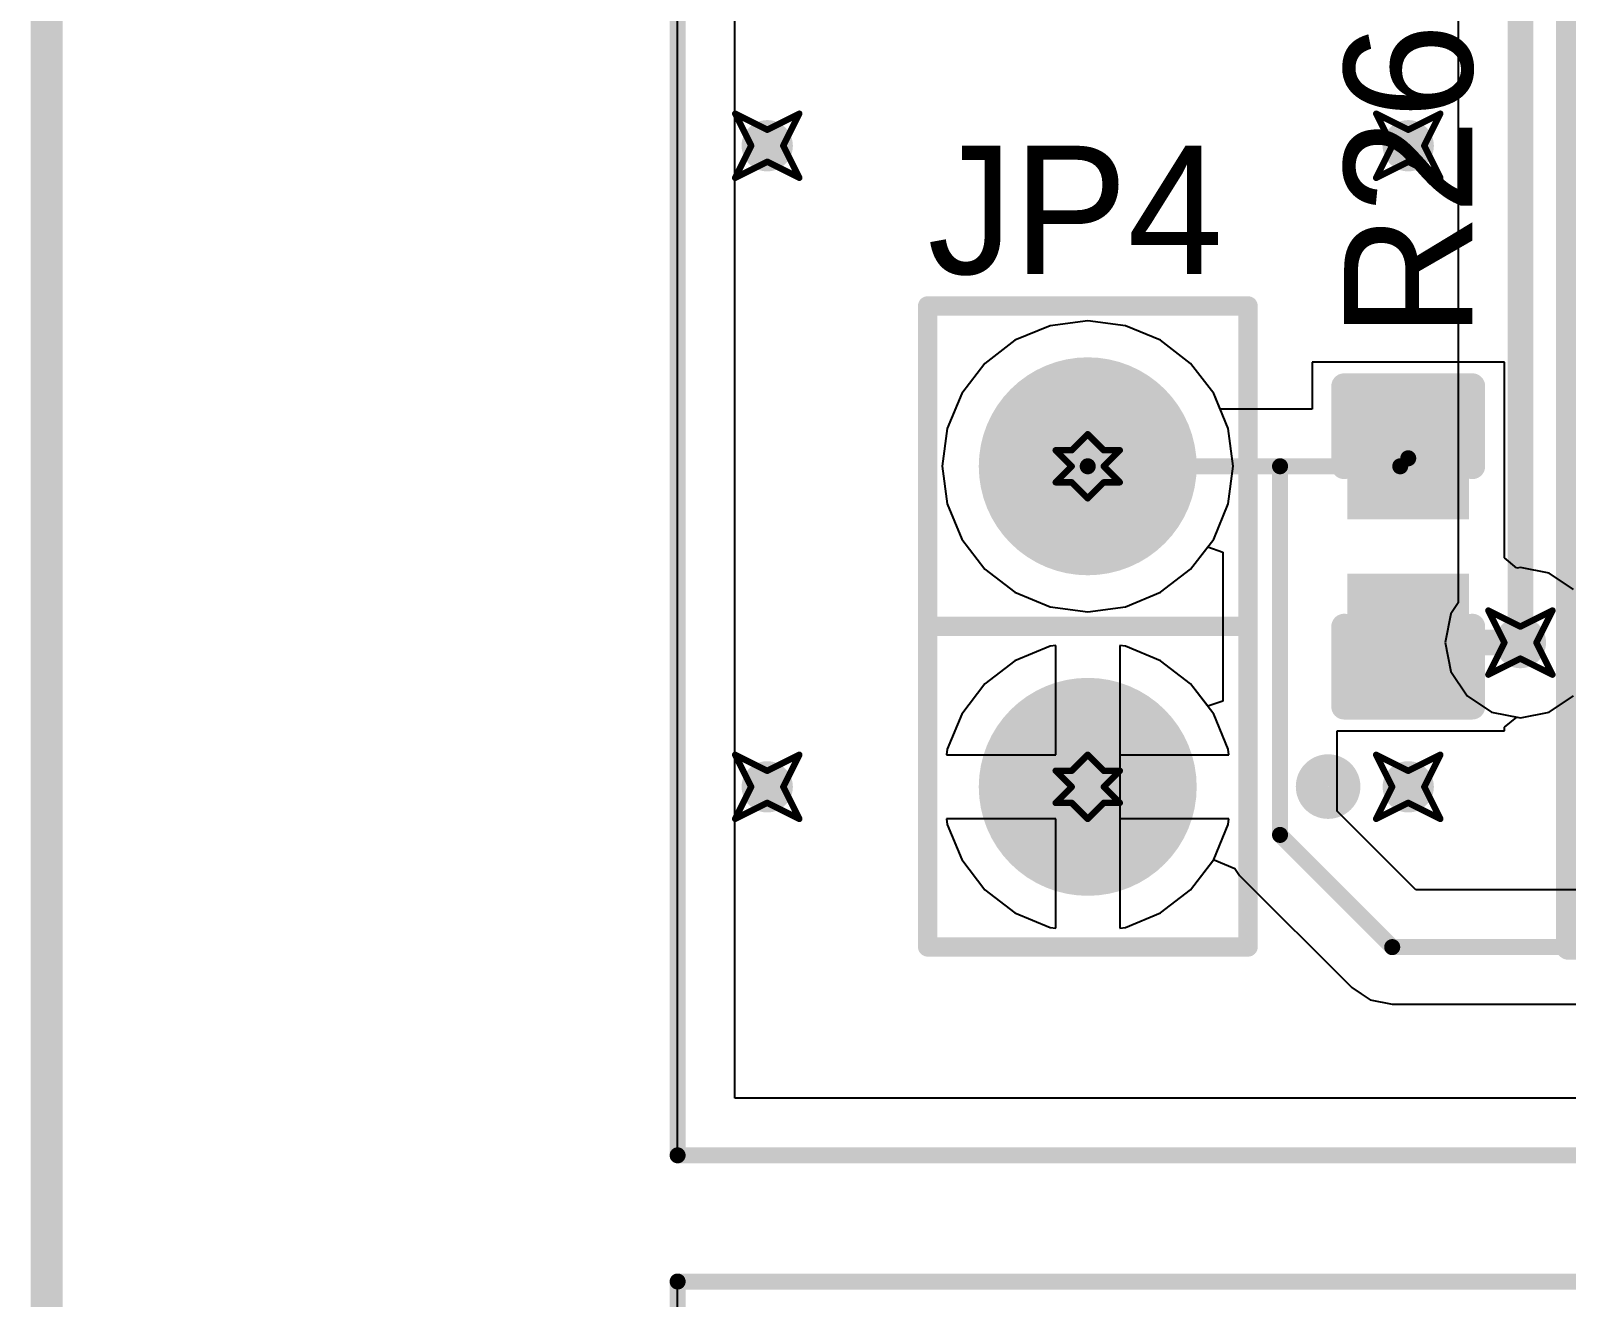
# Model space of a CAD drawing. Header units: millimetres. Extents: x 2.26 to 6.57, y 1.2 to 4.64.
# Drawn here: x 2.2785 to 2.7576, y 3.4439 to 3.839 of the extents above; entities that cross this region are included whole.
import ezdxf

# ---------------------------------------------------------------- set-up
doc = ezdxf.new("R2010")
doc.units = ezdxf.units.MM
doc.header["$MEASUREMENT"] = 0
for name, color, linetype in [('BottomLayer', 5, 'Continuous'), ('BottomSolder', 6, 'Continuous'), ('DrillDrawing', 1, 'Continuous'), ('KeepOutLayer', 6, 'Continuous'), ('Mechanical1', 6, 'Continuous'), ('MultiLayer', 9, 'Continuous'), ('PadHoleLayer', 156, 'Continuous'), ('TopLayer', 1, 'Continuous'), ('TopOverlay', 2, 'Continuous'), ('TopPaste', 8, 'Continuous'), ('TopSolder', 216, 'Continuous'), ('ViaHoleLayer', 16, 'Continuous')]:
    doc.layers.add(name, color=color, linetype=linetype)

# ---------------------------------------------------------------- blocks, each defined once
blk = doc.blocks.new('0603R_7')
at = {"layer": 'TopLayer'}
for points in [[(-0.0125, 0.015), (-0.0425, 0.015), (-0.0125, -0.015), (-0.0425, -0.015)], [(0.0425, 0.015), (0.0125, 0.015), (0.0425, -0.015), (0.0125, -0.015)]]:
    blk.add_solid(points, dxfattribs=at)
at = {"layer": 'TopOverlay', "const_width": 0.008}
for points in [[(-0.025, 0.02), (-0.05, 0.02)], [(-0.05, -0.02), (-0.05, 0.02)], [(0.05, 0.02), (0.025, 0.02)], [(0.05, -0.02), (0.05, 0.02)], [(-0.025, -0.02), (-0.05, -0.02)], [(0.05, -0.02), (0.025, -0.02)]]:
    blk.add_lwpolyline(points, dxfattribs=at)
at = {"layer": 'TopOverlay', "const_width": 0.004}
for points in [[(-0.052, 0.02, 1), (-0.048, 0.02, 1)], [(-0.052, 0.02, 1), (-0.048, 0.02, 1)], [(-0.027, 0.02, 1), (-0.023, 0.02, 1)], [(0.023, 0.02, 1), (0.027, 0.02, 1)], [(0.048, 0.02, 1), (0.052, 0.02, 1)], [(0.048, 0.02, 1), (0.052, 0.02, 1)], [(-0.052, -0.02, 1), (-0.048, -0.02, 1)], [(-0.052, -0.02, 1), (-0.048, -0.02, 1)], [(-0.027, -0.02, 1), (-0.023, -0.02, 1)], [(0.023, -0.02, 1), (0.027, -0.02, 1)], [(0.048, -0.02, 1), (0.052, -0.02, 1)], [(0.048, -0.02, 1), (0.052, -0.02, 1)]]:
    blk.add_lwpolyline(points, format="xyb", close=True, dxfattribs=at)
at = {"layer": 'TopPaste'}
for points in [[(-0.0125, 0.015), (-0.0425, 0.015), (-0.0125, -0.015), (-0.0425, -0.015)], [(0.0425, 0.015), (0.0125, 0.015), (0.0425, -0.015), (0.0125, -0.015)]]:
    blk.add_solid(points, dxfattribs=at)
at = {"layer": 'TopSolder'}
for points in [[(-0.0085, 0.019), (-0.0465, 0.019), (-0.0085, -0.019), (-0.0465, -0.019)], [(0.0465, 0.019), (0.0085, 0.019), (0.0465, -0.019), (0.0085, -0.019)]]:
    blk.add_solid(points, dxfattribs=at)
blk = doc.blocks.new('SIP2_2_54_8')
at = {"layer": 'BottomLayer', "const_width": 0.03}
for points in [[(-0.015, 0, 1), (0.015, 0, 1)], [(0.085, 0, 1), (0.115, 0, 1)]]:
    blk.add_lwpolyline(points, format="xyb", close=True, dxfattribs=at)
at = {"layer": 'BottomSolder', "const_width": 0.034}
for points in [[(-0.017, 0, 1), (0.017, 0, 1)], [(0.083, 0, 1), (0.117, 0, 1)]]:
    blk.add_lwpolyline(points, format="xyb", close=True, dxfattribs=at)
at = {"layer": 'MultiLayer', "const_width": 0.03}
for points in [[(-0.015, 0, 1), (0.015, 0, 1)], [(0.085, 0, 1), (0.115, 0, 1)]]:
    blk.add_lwpolyline(points, format="xyb", close=True, dxfattribs=at)
at = {"layer": 'PadHoleLayer', "const_width": 0.02}
for points in [[(-0.01, 0, 1), (0.01, 0, 1)], [(0.09, 0, 1), (0.11, 0, 1)]]:
    blk.add_lwpolyline(points, format="xyb", close=True, dxfattribs=at)
at = {"layer": 'TopLayer', "const_width": 0.03}
for points in [[(-0.015, 0, 1), (0.015, 0, 1)], [(0.085, 0, 1), (0.115, 0, 1)]]:
    blk.add_lwpolyline(points, format="xyb", close=True, dxfattribs=at)
at = {"layer": 'TopOverlay', "const_width": 0.006}
for points in [[(-0.04996, 0.04996), (-0.04996, -0.05004)], [(-0.04996, 0.04996), (0.15004, 0.04996)], [(0.05004, 0.04996), (0.05004, -0.05004)], [(0.15004, 0.04996), (0.15004, -0.05004)], [(-0.04996, -0.05004), (0.15004, -0.05004)]]:
    blk.add_lwpolyline(points, dxfattribs=at)
at = {"layer": 'TopOverlay'}
for points, const_width in [([(-0.05146, 0.04996, 1), (-0.04846, 0.04996, 1)], 0.003), ([(-0.05146, 0.04996, 1), (-0.04846, 0.04996, 1)], 0.003), ([(0.04854, 0.04996, 1), (0.05154, 0.04996, 1)], 0.003), ([(0.14854, 0.04996, 1), (0.15154, 0.04996, 1)], 0.003), ([(0.14854, 0.04996, 1), (0.15154, 0.04996, 1)], 0.003), ([(-0.05146, -0.05004, 1), (-0.04846, -0.05004, 1)], 0.003), ([(-0.05146, -0.05004, 1), (-0.04846, -0.05004, 1)], 0.003), ([(0.04854, -0.05004, 1), (0.05154, -0.05004, 1)], 0.003), ([(0.14854, -0.05004, 1), (0.15154, -0.05004, 1)], 0.003), ([(0.14854, -0.05004, 1), (0.15154, -0.05004, 1)], 0.003), ([(0.00516, -0.075, 1), (-0.005, -0.075, 1)], 0.01), ([(-0.0075, -0.075, 1), (-0.0025, -0.075, 1)], 0.005), ([(0.00266, -0.075, 1), (0.00766, -0.075, 1)], 0.005)]:
    blk.add_lwpolyline(points, format="xyb", close=True, dxfattribs=dict(at, const_width=const_width))
at = {"layer": 'TopSolder', "const_width": 0.034}
for points in [[(-0.017, 0, 1), (0.017, 0, 1)], [(0.083, 0, 1), (0.117, 0, 1)]]:
    blk.add_lwpolyline(points, format="xyb", close=True, dxfattribs=at)
blk = doc.blocks.new('1_6P_88')
at = {"layer": 'BottomLayer', "const_width": 0.055}
for points in [[(0.1, 0.0075), (0.1, -0.0075)], [(0.2, 0.0075), (0.2, -0.0075)], [(0.3, 0.0075), (0.3, -0.0075)], [(0.4, 0.0075), (0.4, -0.0075)], [(0.5, 0.0075), (0.5, -0.0075)]]:
    blk.add_lwpolyline(points, dxfattribs=at)
at = {"layer": 'BottomLayer', "const_width": 0.0275}
for points in [[(0.08625, 0.0075, 1), (0.11375, 0.0075, 1)], [(0.18625, 0.0075, 1), (0.21375, 0.0075, 1)], [(0.28625, 0.0075, 1), (0.31375, 0.0075, 1)], [(0.38625, 0.0075, 1), (0.41375, 0.0075, 1)], [(0.48625, 0.0075, 1), (0.51375, 0.0075, 1)], [(0.08625, -0.0075, 1), (0.11375, -0.0075, 1)], [(0.18625, -0.0075, 1), (0.21375, -0.0075, 1)], [(0.28625, -0.0075, 1), (0.31375, -0.0075, 1)], [(0.38625, -0.0075, 1), (0.41375, -0.0075, 1)], [(0.48625, -0.0075, 1), (0.51375, -0.0075, 1)]]:
    blk.add_lwpolyline(points, format="xyb", close=True, dxfattribs=at)
at = {"layer": 'BottomLayer'}
blk.add_solid([(-0.0275, -0.035), (0.0275, -0.035), (-0.0275, 0.035), (0.0275, 0.035)], dxfattribs=at)
at = {"layer": 'BottomSolder', "const_width": 0.063}
for points in [[(0.1, 0.0075), (0.1, -0.0075)], [(0.2, 0.0075), (0.2, -0.0075)], [(0.3, 0.0075), (0.3, -0.0075)], [(0.4, 0.0075), (0.4, -0.0075)], [(0.5, 0.0075), (0.5, -0.0075)]]:
    blk.add_lwpolyline(points, dxfattribs=at)
at = {"layer": 'BottomSolder', "const_width": 0.0315}
for points in [[(0.08425, 0.0075, 1), (0.11575, 0.0075, 1)], [(0.18425, 0.0075, 1), (0.21575, 0.0075, 1)], [(0.28425, 0.0075, 1), (0.31575, 0.0075, 1)], [(0.38425, 0.0075, 1), (0.41575, 0.0075, 1)], [(0.48425, 0.0075, 1), (0.51575, 0.0075, 1)], [(0.08425, -0.0075, 1), (0.11575, -0.0075, 1)], [(0.18425, -0.0075, 1), (0.21575, -0.0075, 1)], [(0.28425, -0.0075, 1), (0.31575, -0.0075, 1)], [(0.38425, -0.0075, 1), (0.41575, -0.0075, 1)], [(0.48425, -0.0075, 1), (0.51575, -0.0075, 1)]]:
    blk.add_lwpolyline(points, format="xyb", close=True, dxfattribs=at)
at = {"layer": 'BottomSolder'}
blk.add_solid([(-0.0315, -0.039), (0.0315, -0.039), (-0.0315, 0.039), (0.0315, 0.039)], dxfattribs=at)
at = {"layer": 'MultiLayer', "const_width": 0.055}
for points in [[(0.1, 0.0075), (0.1, -0.0075)], [(0.2, 0.0075), (0.2, -0.0075)], [(0.3, 0.0075), (0.3, -0.0075)], [(0.4, 0.0075), (0.4, -0.0075)], [(0.5, 0.0075), (0.5, -0.0075)]]:
    blk.add_lwpolyline(points, dxfattribs=at)
at = {"layer": 'MultiLayer', "const_width": 0.0275}
for points in [[(0.08625, 0.0075, 1), (0.11375, 0.0075, 1)], [(0.18625, 0.0075, 1), (0.21375, 0.0075, 1)], [(0.28625, 0.0075, 1), (0.31375, 0.0075, 1)], [(0.38625, 0.0075, 1), (0.41375, 0.0075, 1)], [(0.48625, 0.0075, 1), (0.51375, 0.0075, 1)], [(0.08625, -0.0075, 1), (0.11375, -0.0075, 1)], [(0.18625, -0.0075, 1), (0.21375, -0.0075, 1)], [(0.28625, -0.0075, 1), (0.31375, -0.0075, 1)], [(0.38625, -0.0075, 1), (0.41375, -0.0075, 1)], [(0.48625, -0.0075, 1), (0.51375, -0.0075, 1)]]:
    blk.add_lwpolyline(points, format="xyb", close=True, dxfattribs=at)
at = {"layer": 'MultiLayer'}
blk.add_solid([(-0.0275, -0.035), (0.0275, -0.035), (-0.0275, 0.035), (0.0275, 0.035)], dxfattribs=at)
at = {"layer": 'PadHoleLayer', "const_width": 0.02}
for points in [[(-0.01, 0, 1), (0.01, 0, 1)], [(0.09, 0, 1), (0.11, 0, 1)], [(0.19, 0, 1), (0.21, 0, 1)], [(0.29, 0, 1), (0.31, 0, 1)], [(0.39, 0, 1), (0.41, 0, 1)], [(0.49, 0, 1), (0.51, 0, 1)]]:
    blk.add_lwpolyline(points, format="xyb", close=True, dxfattribs=at)
at = {"layer": 'TopLayer', "const_width": 0.055}
for points in [[(0.1, 0.0075), (0.1, -0.0075)], [(0.2, 0.0075), (0.2, -0.0075)], [(0.3, 0.0075), (0.3, -0.0075)], [(0.4, 0.0075), (0.4, -0.0075)], [(0.5, 0.0075), (0.5, -0.0075)]]:
    blk.add_lwpolyline(points, dxfattribs=at)
at = {"layer": 'TopLayer', "const_width": 0.0275}
for points in [[(0.08625, 0.0075, 1), (0.11375, 0.0075, 1)], [(0.18625, 0.0075, 1), (0.21375, 0.0075, 1)], [(0.28625, 0.0075, 1), (0.31375, 0.0075, 1)], [(0.38625, 0.0075, 1), (0.41375, 0.0075, 1)], [(0.48625, 0.0075, 1), (0.51375, 0.0075, 1)], [(0.08625, -0.0075, 1), (0.11375, -0.0075, 1)], [(0.18625, -0.0075, 1), (0.21375, -0.0075, 1)], [(0.28625, -0.0075, 1), (0.31375, -0.0075, 1)], [(0.38625, -0.0075, 1), (0.41375, -0.0075, 1)], [(0.48625, -0.0075, 1), (0.51375, -0.0075, 1)]]:
    blk.add_lwpolyline(points, format="xyb", close=True, dxfattribs=at)
at = {"layer": 'TopLayer'}
blk.add_solid([(-0.0275, -0.035), (0.0275, -0.035), (-0.0275, 0.035), (0.0275, 0.035)], dxfattribs=at)
at = {"layer": 'TopOverlay', "const_width": 0.00787}
for points in [[(0.55, 0.05), (-0.05, 0.05)], [(-0.05, -0.05), (-0.05, 0.05)], [(0.55, -0.05), (0.55, 0.05)], [(0.55, -0.05), (-0.05, -0.05)]]:
    blk.add_lwpolyline(points, dxfattribs=at)
at = {"layer": 'TopOverlay'}
for points, const_width in [([(-0.05197, 0.05, 1), (-0.04803, 0.05, 1)], 0.00394), ([(-0.05197, 0.05, 1), (-0.04803, 0.05, 1)], 0.00394), ([(0.54803, 0.05, 1), (0.55197, 0.05, 1)], 0.00394), ([(0.54803, 0.05, 1), (0.55197, 0.05, 1)], 0.00394), ([(-0.05197, -0.05, 1), (-0.04803, -0.05, 1)], 0.00394), ([(-0.05197, -0.05, 1), (-0.04803, -0.05, 1)], 0.00394), ([(0.54803, -0.05, 1), (0.55197, -0.05, 1)], 0.00394), ([(0.54803, -0.05, 1), (0.55197, -0.05, 1)], 0.00394), ([(0.00758, -0.075, 1), (-0.00742, -0.075, 1)], 0.015), ([(-0.01117, -0.075, 1), (-0.00367, -0.075, 1)], 0.0075), ([(0.00383, -0.075, 1), (0.01133, -0.075, 1)], 0.0075)]:
    blk.add_lwpolyline(points, format="xyb", close=True, dxfattribs=dict(at, const_width=const_width))
at = {"layer": 'TopSolder', "const_width": 0.063}
for points in [[(0.1, 0.0075), (0.1, -0.0075)], [(0.2, 0.0075), (0.2, -0.0075)], [(0.3, 0.0075), (0.3, -0.0075)], [(0.4, 0.0075), (0.4, -0.0075)], [(0.5, 0.0075), (0.5, -0.0075)]]:
    blk.add_lwpolyline(points, dxfattribs=at)
at = {"layer": 'TopSolder', "const_width": 0.0315}
for points in [[(0.08425, 0.0075, 1), (0.11575, 0.0075, 1)], [(0.18425, 0.0075, 1), (0.21575, 0.0075, 1)], [(0.28425, 0.0075, 1), (0.31575, 0.0075, 1)], [(0.38425, 0.0075, 1), (0.41575, 0.0075, 1)], [(0.48425, 0.0075, 1), (0.51575, 0.0075, 1)], [(0.08425, -0.0075, 1), (0.11575, -0.0075, 1)], [(0.18425, -0.0075, 1), (0.21575, -0.0075, 1)], [(0.28425, -0.0075, 1), (0.31575, -0.0075, 1)], [(0.38425, -0.0075, 1), (0.41575, -0.0075, 1)], [(0.48425, -0.0075, 1), (0.51575, -0.0075, 1)]]:
    blk.add_lwpolyline(points, format="xyb", close=True, dxfattribs=at)
at = {"layer": 'TopSolder'}
blk.add_solid([(-0.0315, -0.039), (0.0315, -0.039), (-0.0315, 0.039), (0.0315, 0.039)], dxfattribs=at)

msp = doc.modelspace()

# ---------------------------------------------------------------- linework, layer by layer
at = {"layer": 'BottomLayer'}
for p, q in [((2.49816, 3.50603), (2.49816, 4.37402)), ((2.7239, 3.84315), (2.7239, 3.66056)), ((2.59652, 3.74699), (2.58557, 3.74246)), ((2.60827, 3.74854), (2.59652, 3.74699)), ((2.62002, 3.74699), (2.60827, 3.74854)), ((2.63096, 3.74246), (2.62002, 3.74699)), ((2.58557, 3.74246), (2.57617, 3.73524)), ((2.64036, 3.73524), (2.63096, 3.74246)), ((2.57617, 3.73524), (2.56896, 3.72584)), ((2.64758, 3.72584), (2.64036, 3.73524)), ((2.56896, 3.72584), (2.56443, 3.7149)), ((2.65211, 3.7149), (2.64758, 3.72584)), ((2.56443, 3.7149), (2.56288, 3.70315)), ((2.65366, 3.70315), (2.65211, 3.7149)), ((2.56288, 3.70315), (2.56443, 3.6914)), ((2.65211, 3.6914), (2.65366, 3.70315)), ((2.56443, 3.6914), (2.56896, 3.68046)), ((2.64758, 3.68046), (2.65211, 3.6914)), ((2.56896, 3.68046), (2.57617, 3.67106)), ((2.64036, 3.67106), (2.64758, 3.68046)), ((2.57617, 3.67106), (2.58557, 3.66384)), ((2.63096, 3.66384), (2.64036, 3.67106)), ((2.58557, 3.66384), (2.59652, 3.65931)), ((2.62002, 3.65931), (2.63096, 3.66384)), ((2.7239, 3.66056), (2.7216, 3.65712)), ((2.59652, 3.65931), (2.60827, 3.65776)), ((2.60827, 3.65776), (2.62002, 3.65931)), ((2.7216, 3.65712), (2.71982, 3.64815)), ((2.59652, 3.64699), (2.58557, 3.64246)), ((2.59827, 3.64722), (2.59652, 3.64699)), ((2.59827, 3.61315), (2.59827, 3.64722)), ((2.62002, 3.64699), (2.61827, 3.64722)), ((2.61827, 3.64722), (2.61827, 3.61315)), ((2.63096, 3.64246), (2.62002, 3.64699)), ((2.71982, 3.64815), (2.7216, 3.63918)), ((2.58557, 3.64246), (2.57617, 3.63524)), ((2.64036, 3.63524), (2.63096, 3.64246)), ((2.7216, 3.63918), (2.72669, 3.63157)), ((2.57617, 3.63524), (2.56896, 3.62584)), ((2.64758, 3.62584), (2.64036, 3.63524)), ((2.72669, 3.63157), (2.73429, 3.62648)), ((2.75224, 3.62648), (2.75985, 3.63157)), ((2.56896, 3.62584), (2.56443, 3.6149)), ((2.65211, 3.6149), (2.64758, 3.62584)), ((2.73429, 3.62648), (2.74327, 3.6247)), ((2.74327, 3.6247), (2.75224, 3.62648)), ((2.56443, 3.6149), (2.5642, 3.61315)), ((2.5642, 3.61315), (2.59827, 3.61315)), ((2.61827, 3.61315), (2.65234, 3.61315)), ((2.65234, 3.61315), (2.65211, 3.6149)), ((2.59827, 3.59315), (2.5642, 3.59315)), ((2.5642, 3.59315), (2.56443, 3.5914)), ((2.56443, 3.5914), (2.56896, 3.58046)), ((2.59827, 3.55908), (2.59827, 3.59315)), ((2.65234, 3.59315), (2.61827, 3.59315)), ((2.61827, 3.59315), (2.61827, 3.55908)), ((2.64758, 3.58046), (2.65211, 3.5914)), ((2.65211, 3.5914), (2.65234, 3.59315)), ((2.56896, 3.58046), (2.57617, 3.57106)), ((2.64036, 3.57106), (2.64758, 3.58046)), ((2.57617, 3.57106), (2.58557, 3.56384)), ((2.63096, 3.56384), (2.64036, 3.57106)), ((2.58557, 3.56384), (2.59652, 3.55931)), ((2.62002, 3.55931), (2.63096, 3.56384)), ((2.59652, 3.55931), (2.59827, 3.55908)), ((2.61827, 3.55908), (2.62002, 3.55931)), ((3.09055, 3.50603), (2.49816, 3.50603))]:
    msp.add_line(p, q, dxfattribs=at)
at = {"layer": 'BottomLayer', "const_width": 0.008}
msp.add_lwpolyline([(2.74327, 3.64815), (2.74327, 3.84315)], dxfattribs=at)
at = {"layer": 'BottomLayer'}
for points, const_width in [([(2.50427, 3.80315, 1), (2.51227, 3.80315, 1)], 0.008), ([(2.70427, 3.80315, 1), (2.71227, 3.80315, 1)], 0.008), ([(2.73927, 3.64815, 1), (2.74727, 3.64815, 1)], 0.008), ([(2.74127, 3.64815, 1), (2.74527, 3.64815, 1)], 0.004), ([(2.50427, 3.60315, 1), (2.51227, 3.60315, 1)], 0.008), ([(2.70427, 3.60315, 1), (2.71227, 3.60315, 1)], 0.008)]:
    msp.add_lwpolyline(points, format="xyb", close=True, dxfattribs=dict(at, const_width=const_width))
at = {"layer": 'DrillDrawing'}
for points, const_width in [([(2.28346, 2.96869), (2.28346, 4.45276)], 0.01), ([(2.49827, 3.81315), (2.50827, 3.80815)], 0.002), ([(2.49827, 3.81315), (2.50327, 3.80315)], 0.002), ([(2.50827, 3.80815), (2.51827, 3.81315)], 0.002), ([(2.51327, 3.80315), (2.51827, 3.81315)], 0.002), ([(2.69827, 3.81315), (2.70827, 3.80815)], 0.002), ([(2.69827, 3.81315), (2.70327, 3.80315)], 0.002), ([(2.70827, 3.80815), (2.71827, 3.81315)], 0.002), ([(2.71327, 3.80315), (2.71827, 3.81315)], 0.002), ([(2.49827, 3.79315), (2.50327, 3.80315)], 0.002), ([(2.51327, 3.80315), (2.51827, 3.79315)], 0.002), ([(2.69827, 3.79315), (2.70327, 3.80315)], 0.002), ([(2.71327, 3.80315), (2.71827, 3.79315)], 0.002), ([(2.49827, 3.79315), (2.50827, 3.79815)], 0.002), ([(2.50827, 3.79815), (2.51827, 3.79315)], 0.002), ([(2.69827, 3.79315), (2.70827, 3.79815)], 0.002), ([(2.70827, 3.79815), (2.71827, 3.79315)], 0.002), ([(2.60327, 3.70815), (2.60827, 3.71315)], 0.002), ([(2.60827, 3.71315), (2.61327, 3.70815)], 0.002), ([(2.59827, 3.70815), (2.60327, 3.70315)], 0.002), ([(2.59827, 3.70815), (2.60327, 3.70815)], 0.002), ([(2.61327, 3.70815), (2.61827, 3.70815)], 0.002), ([(2.61327, 3.70315), (2.61827, 3.70815)], 0.002), ([(2.59827, 3.69815), (2.60327, 3.70315)], 0.002), ([(2.61327, 3.70315), (2.61827, 3.69815)], 0.002), ([(2.59827, 3.69815), (2.60327, 3.69815)], 0.002), ([(2.60327, 3.69815), (2.60827, 3.69315)], 0.002), ([(2.60827, 3.69315), (2.61327, 3.69815)], 0.002), ([(2.61327, 3.69815), (2.61827, 3.69815)], 0.002), ([(2.73327, 3.65815), (2.74327, 3.65315)], 0.002), ([(2.73327, 3.65815), (2.73827, 3.64815)], 0.002), ([(2.74327, 3.65315), (2.75327, 3.65815)], 0.002), ([(2.74827, 3.64815), (2.75327, 3.65815)], 0.002), ([(2.73327, 3.63815), (2.73827, 3.64815)], 0.002), ([(2.74827, 3.64815), (2.75327, 3.63815)], 0.002), ([(2.73327, 3.63815), (2.74327, 3.64315)], 0.002), ([(2.74327, 3.64315), (2.75327, 3.63815)], 0.002), ([(2.49827, 3.61315), (2.50827, 3.60815)], 0.002), ([(2.49827, 3.61315), (2.50327, 3.60315)], 0.002), ([(2.50827, 3.60815), (2.51827, 3.61315)], 0.002), ([(2.51327, 3.60315), (2.51827, 3.61315)], 0.002), ([(2.60327, 3.60815), (2.60827, 3.61315)], 0.002), ([(2.60827, 3.61315), (2.61327, 3.60815)], 0.002), ([(2.69827, 3.61315), (2.70827, 3.60815)], 0.002), ([(2.69827, 3.61315), (2.70327, 3.60315)], 0.002), ([(2.70827, 3.60815), (2.71827, 3.61315)], 0.002), ([(2.71327, 3.60315), (2.71827, 3.61315)], 0.002), ([(2.59827, 3.60815), (2.60327, 3.60315)], 0.002), ([(2.59827, 3.60815), (2.60327, 3.60815)], 0.002), ([(2.61327, 3.60815), (2.61827, 3.60815)], 0.002), ([(2.61327, 3.60315), (2.61827, 3.60815)], 0.002), ([(2.49827, 3.59315), (2.50327, 3.60315)], 0.002), ([(2.51327, 3.60315), (2.51827, 3.59315)], 0.002), ([(2.59827, 3.59815), (2.60327, 3.60315)], 0.002), ([(2.61327, 3.60315), (2.61827, 3.59815)], 0.002), ([(2.69827, 3.59315), (2.70327, 3.60315)], 0.002), ([(2.71327, 3.60315), (2.71827, 3.59315)], 0.002), ([(2.49827, 3.59315), (2.50827, 3.59815)], 0.002), ([(2.50827, 3.59815), (2.51827, 3.59315)], 0.002), ([(2.59827, 3.59815), (2.60327, 3.59815)], 0.002), ([(2.60327, 3.59815), (2.60827, 3.59315)], 0.002), ([(2.60827, 3.59315), (2.61327, 3.59815)], 0.002), ([(2.61327, 3.59815), (2.61827, 3.59815)], 0.002), ([(2.69827, 3.59315), (2.70827, 3.59815)], 0.002), ([(2.70827, 3.59815), (2.71827, 3.59315)], 0.002)]:
    msp.add_lwpolyline(points, dxfattribs=dict(at, const_width=const_width))
at = {"layer": 'DrillDrawing', "const_width": 0.001}
for points in [[(2.49777, 3.81315, 1), (2.49877, 3.81315, 1)], [(2.49777, 3.81315, 1), (2.49877, 3.81315, 1)], [(2.51777, 3.81315, 1), (2.51877, 3.81315, 1)], [(2.51777, 3.81315, 1), (2.51877, 3.81315, 1)], [(2.69777, 3.81315, 1), (2.69877, 3.81315, 1)], [(2.69777, 3.81315, 1), (2.69877, 3.81315, 1)], [(2.71777, 3.81315, 1), (2.71877, 3.81315, 1)], [(2.71777, 3.81315, 1), (2.71877, 3.81315, 1)], [(2.50777, 3.80815, 1), (2.50877, 3.80815, 1)], [(2.50777, 3.80815, 1), (2.50877, 3.80815, 1)], [(2.70777, 3.80815, 1), (2.70877, 3.80815, 1)], [(2.70777, 3.80815, 1), (2.70877, 3.80815, 1)], [(2.50277, 3.80315, 1), (2.50377, 3.80315, 1)], [(2.50277, 3.80315, 1), (2.50377, 3.80315, 1)], [(2.51277, 3.80315, 1), (2.51377, 3.80315, 1)], [(2.51277, 3.80315, 1), (2.51377, 3.80315, 1)], [(2.70277, 3.80315, 1), (2.70377, 3.80315, 1)], [(2.70277, 3.80315, 1), (2.70377, 3.80315, 1)], [(2.71277, 3.80315, 1), (2.71377, 3.80315, 1)], [(2.71277, 3.80315, 1), (2.71377, 3.80315, 1)], [(2.50777, 3.79815, 1), (2.50877, 3.79815, 1)], [(2.50777, 3.79815, 1), (2.50877, 3.79815, 1)], [(2.70777, 3.79815, 1), (2.70877, 3.79815, 1)], [(2.70777, 3.79815, 1), (2.70877, 3.79815, 1)], [(2.49777, 3.79315, 1), (2.49877, 3.79315, 1)], [(2.49777, 3.79315, 1), (2.49877, 3.79315, 1)], [(2.51777, 3.79315, 1), (2.51877, 3.79315, 1)], [(2.51777, 3.79315, 1), (2.51877, 3.79315, 1)], [(2.69777, 3.79315, 1), (2.69877, 3.79315, 1)], [(2.69777, 3.79315, 1), (2.69877, 3.79315, 1)], [(2.71777, 3.79315, 1), (2.71877, 3.79315, 1)], [(2.71777, 3.79315, 1), (2.71877, 3.79315, 1)], [(2.60777, 3.71315, 1), (2.60877, 3.71315, 1)], [(2.60777, 3.71315, 1), (2.60877, 3.71315, 1)], [(2.59777, 3.70815, 1), (2.59877, 3.70815, 1)], [(2.59777, 3.70815, 1), (2.59877, 3.70815, 1)], [(2.60277, 3.70815, 1), (2.60377, 3.70815, 1)], [(2.60277, 3.70815, 1), (2.60377, 3.70815, 1)], [(2.61277, 3.70815, 1), (2.61377, 3.70815, 1)], [(2.61277, 3.70815, 1), (2.61377, 3.70815, 1)], [(2.61777, 3.70815, 1), (2.61877, 3.70815, 1)], [(2.61777, 3.70815, 1), (2.61877, 3.70815, 1)], [(2.60277, 3.70315, 1), (2.60377, 3.70315, 1)], [(2.60277, 3.70315, 1), (2.60377, 3.70315, 1)], [(2.61277, 3.70315, 1), (2.61377, 3.70315, 1)], [(2.61277, 3.70315, 1), (2.61377, 3.70315, 1)], [(2.59777, 3.69815, 1), (2.59877, 3.69815, 1)], [(2.59777, 3.69815, 1), (2.59877, 3.69815, 1)], [(2.60277, 3.69815, 1), (2.60377, 3.69815, 1)], [(2.60277, 3.69815, 1), (2.60377, 3.69815, 1)], [(2.61277, 3.69815, 1), (2.61377, 3.69815, 1)], [(2.61277, 3.69815, 1), (2.61377, 3.69815, 1)], [(2.61777, 3.69815, 1), (2.61877, 3.69815, 1)], [(2.61777, 3.69815, 1), (2.61877, 3.69815, 1)], [(2.60777, 3.69315, 1), (2.60877, 3.69315, 1)], [(2.60777, 3.69315, 1), (2.60877, 3.69315, 1)], [(2.73277, 3.65815, 1), (2.73377, 3.65815, 1)], [(2.73277, 3.65815, 1), (2.73377, 3.65815, 1)], [(2.75277, 3.65815, 1), (2.75377, 3.65815, 1)], [(2.75277, 3.65815, 1), (2.75377, 3.65815, 1)], [(2.74277, 3.65315, 1), (2.74377, 3.65315, 1)], [(2.74277, 3.65315, 1), (2.74377, 3.65315, 1)], [(2.73777, 3.64815, 1), (2.73877, 3.64815, 1)], [(2.73777, 3.64815, 1), (2.73877, 3.64815, 1)], [(2.74777, 3.64815, 1), (2.74877, 3.64815, 1)], [(2.74777, 3.64815, 1), (2.74877, 3.64815, 1)], [(2.74277, 3.64315, 1), (2.74377, 3.64315, 1)], [(2.74277, 3.64315, 1), (2.74377, 3.64315, 1)], [(2.73277, 3.63815, 1), (2.73377, 3.63815, 1)], [(2.73277, 3.63815, 1), (2.73377, 3.63815, 1)], [(2.75277, 3.63815, 1), (2.75377, 3.63815, 1)], [(2.75277, 3.63815, 1), (2.75377, 3.63815, 1)], [(2.49777, 3.61315, 1), (2.49877, 3.61315, 1)], [(2.49777, 3.61315, 1), (2.49877, 3.61315, 1)], [(2.51777, 3.61315, 1), (2.51877, 3.61315, 1)], [(2.51777, 3.61315, 1), (2.51877, 3.61315, 1)], [(2.60777, 3.61315, 1), (2.60877, 3.61315, 1)], [(2.60777, 3.61315, 1), (2.60877, 3.61315, 1)], [(2.69777, 3.61315, 1), (2.69877, 3.61315, 1)], [(2.69777, 3.61315, 1), (2.69877, 3.61315, 1)], [(2.71777, 3.61315, 1), (2.71877, 3.61315, 1)], [(2.71777, 3.61315, 1), (2.71877, 3.61315, 1)], [(2.50777, 3.60815, 1), (2.50877, 3.60815, 1)], [(2.50777, 3.60815, 1), (2.50877, 3.60815, 1)], [(2.59777, 3.60815, 1), (2.59877, 3.60815, 1)], [(2.59777, 3.60815, 1), (2.59877, 3.60815, 1)], [(2.60277, 3.60815, 1), (2.60377, 3.60815, 1)], [(2.60277, 3.60815, 1), (2.60377, 3.60815, 1)], [(2.61277, 3.60815, 1), (2.61377, 3.60815, 1)], [(2.61277, 3.60815, 1), (2.61377, 3.60815, 1)], [(2.61777, 3.60815, 1), (2.61877, 3.60815, 1)], [(2.61777, 3.60815, 1), (2.61877, 3.60815, 1)], [(2.70777, 3.60815, 1), (2.70877, 3.60815, 1)], [(2.70777, 3.60815, 1), (2.70877, 3.60815, 1)], [(2.50277, 3.60315, 1), (2.50377, 3.60315, 1)], [(2.50277, 3.60315, 1), (2.50377, 3.60315, 1)], [(2.51277, 3.60315, 1), (2.51377, 3.60315, 1)], [(2.51277, 3.60315, 1), (2.51377, 3.60315, 1)], [(2.60277, 3.60315, 1), (2.60377, 3.60315, 1)], [(2.60277, 3.60315, 1), (2.60377, 3.60315, 1)], [(2.61277, 3.60315, 1), (2.61377, 3.60315, 1)], [(2.61277, 3.60315, 1), (2.61377, 3.60315, 1)], [(2.70277, 3.60315, 1), (2.70377, 3.60315, 1)], [(2.70277, 3.60315, 1), (2.70377, 3.60315, 1)], [(2.71277, 3.60315, 1), (2.71377, 3.60315, 1)], [(2.71277, 3.60315, 1), (2.71377, 3.60315, 1)], [(2.50777, 3.59815, 1), (2.50877, 3.59815, 1)], [(2.50777, 3.59815, 1), (2.50877, 3.59815, 1)], [(2.59777, 3.59815, 1), (2.59877, 3.59815, 1)], [(2.59777, 3.59815, 1), (2.59877, 3.59815, 1)], [(2.60277, 3.59815, 1), (2.60377, 3.59815, 1)], [(2.60277, 3.59815, 1), (2.60377, 3.59815, 1)], [(2.61277, 3.59815, 1), (2.61377, 3.59815, 1)], [(2.61277, 3.59815, 1), (2.61377, 3.59815, 1)], [(2.61777, 3.59815, 1), (2.61877, 3.59815, 1)], [(2.61777, 3.59815, 1), (2.61877, 3.59815, 1)], [(2.70777, 3.59815, 1), (2.70877, 3.59815, 1)], [(2.70777, 3.59815, 1), (2.70877, 3.59815, 1)], [(2.49777, 3.59315, 1), (2.49877, 3.59315, 1)], [(2.49777, 3.59315, 1), (2.49877, 3.59315, 1)], [(2.51777, 3.59315, 1), (2.51877, 3.59315, 1)], [(2.51777, 3.59315, 1), (2.51877, 3.59315, 1)], [(2.60777, 3.59315, 1), (2.60877, 3.59315, 1)], [(2.60777, 3.59315, 1), (2.60877, 3.59315, 1)], [(2.69777, 3.59315, 1), (2.69877, 3.59315, 1)], [(2.69777, 3.59315, 1), (2.69877, 3.59315, 1)], [(2.71777, 3.59315, 1), (2.71877, 3.59315, 1)], [(2.71777, 3.59315, 1), (2.71877, 3.59315, 1)]]:
    msp.add_lwpolyline(points, format="xyb", close=True, dxfattribs=at)
at = {"layer": 'KeepOutLayer', "const_width": 0.005}
for points in [[(2.48031, 3.48819), (2.48031, 4.37402)], [(2.48031, 3.48819), (3.09055, 3.48819)], [(2.48031, 1.3622), (2.48031, 3.44882)], [(2.48031, 3.44882), (3.09055, 3.44882)]]:
    msp.add_lwpolyline(points, dxfattribs=at)
at = {"layer": 'KeepOutLayer', "const_width": 0.0025}
for points in [[(2.47906, 3.48819, 1), (2.48156, 3.48819, 1)], [(2.47906, 3.48819, 1), (2.48156, 3.48819, 1)], [(2.47906, 3.44882, 1), (2.48156, 3.44882, 1)], [(2.47906, 3.44882, 1), (2.48156, 3.44882, 1)]]:
    msp.add_lwpolyline(points, format="xyb", close=True, dxfattribs=at)
at = {"layer": 'Mechanical1'}
for p, q in [((2.48031, 3.48819), (2.48031, 4.37402)), ((2.48031, 1.3622), (2.48031, 3.44882))]:
    msp.add_line(p, q, dxfattribs=at)
at = {"layer": 'Mechanical1', "const_width": 0.005}
for points in [[(2.48031, 3.48819), (3.09055, 3.48819)], [(2.48031, 3.44882), (3.09055, 3.44882)]]:
    msp.add_lwpolyline(points, dxfattribs=at)
at = {"layer": 'Mechanical1', "const_width": 0.0025}
for points in [[(2.47906, 3.48819, 1), (2.48156, 3.48819, 1)], [(2.47906, 3.44882, 1), (2.48156, 3.44882, 1)]]:
    msp.add_lwpolyline(points, format="xyb", close=True, dxfattribs=at)
at = {"layer": 'MultiLayer', "const_width": 0.008}
for points in [[(2.50427, 3.80315, 1), (2.51227, 3.80315, 1)], [(2.70427, 3.80315, 1), (2.71227, 3.80315, 1)], [(2.73927, 3.64815, 1), (2.74727, 3.64815, 1)], [(2.50427, 3.60315, 1), (2.51227, 3.60315, 1)], [(2.70427, 3.60315, 1), (2.71227, 3.60315, 1)]]:
    msp.add_lwpolyline(points, format="xyb", close=True, dxfattribs=at)
at = {"layer": 'TopLayer'}
for p, q in [((2.49816, 3.50603), (2.49816, 4.37402)), ((2.59652, 3.74699), (2.58557, 3.74246)), ((2.60827, 3.74854), (2.59652, 3.74699)), ((2.62002, 3.74699), (2.60827, 3.74854)), ((2.63096, 3.74246), (2.62002, 3.74699)), ((2.58557, 3.74246), (2.57617, 3.73524)), ((2.64036, 3.73524), (2.63096, 3.74246)), ((2.57617, 3.73524), (2.56896, 3.72584)), ((2.64758, 3.72584), (2.64036, 3.73524)), ((2.73827, 3.73565), (2.67827, 3.73565)), ((2.67827, 3.73565), (2.67827, 3.72099)), ((2.73827, 3.67565), (2.73827, 3.73565)), ((2.56896, 3.72584), (2.56443, 3.7149)), ((2.64958, 3.72099), (2.64758, 3.72584)), ((2.67827, 3.72099), (2.64958, 3.72099)), ((2.56443, 3.7149), (2.56288, 3.70315)), ((2.56288, 3.70315), (2.56443, 3.6914)), ((2.56443, 3.6914), (2.56896, 3.68046)), ((2.56896, 3.68046), (2.57617, 3.67106)), ((2.64036, 3.67106), (2.64569, 3.678)), ((2.64569, 3.678), (2.65042, 3.67639)), ((2.65042, 3.67639), (2.65042, 3.62991)), ((2.73827, 3.67455), (2.73827, 3.67565)), ((2.57617, 3.67106), (2.58557, 3.66384)), ((2.63096, 3.66384), (2.64036, 3.67106)), ((2.74213, 3.67137), (2.73827, 3.67455)), ((2.74327, 3.6716), (2.74213, 3.67137)), ((2.75224, 3.66982), (2.74327, 3.6716)), ((2.75985, 3.66473), (2.75224, 3.66982)), ((2.58557, 3.66384), (2.59652, 3.65931)), ((2.62002, 3.65931), (2.63096, 3.66384)), ((2.59652, 3.65931), (2.60827, 3.65776)), ((2.60827, 3.65776), (2.62002, 3.65931)), ((2.59652, 3.64699), (2.58557, 3.64246)), ((2.59827, 3.64722), (2.59652, 3.64699)), ((2.59827, 3.61315), (2.59827, 3.64722)), ((2.62002, 3.64699), (2.61827, 3.64722)), ((2.61827, 3.64722), (2.61827, 3.60314)), ((2.63096, 3.64246), (2.62002, 3.64699)), ((2.58557, 3.64246), (2.57617, 3.63524)), ((2.64036, 3.63524), (2.63096, 3.64246)), ((2.57617, 3.63524), (2.56896, 3.62584)), ((2.64569, 3.6283), (2.64036, 3.63524)), ((2.65042, 3.62991), (2.64569, 3.6283)), ((2.75224, 3.62648), (2.75985, 3.63157)), ((2.56896, 3.62584), (2.56443, 3.6149)), ((2.73827, 3.62175), (2.74213, 3.62492)), ((2.74213, 3.62492), (2.74327, 3.6247)), ((2.74327, 3.6247), (2.75224, 3.62648)), ((2.68611, 3.59554), (2.68611, 3.62065)), ((2.68611, 3.62065), (2.73827, 3.62065)), ((2.73827, 3.62065), (2.73827, 3.62175)), ((2.56443, 3.6149), (2.5642, 3.61315)), ((2.5642, 3.61315), (2.59827, 3.61315)), ((2.61827, 3.60314), (2.61827, 3.55908)), ((2.71066, 3.57099), (2.68611, 3.59554)), ((2.59827, 3.59315), (2.5642, 3.59315)), ((2.5642, 3.59315), (2.56443, 3.5914)), ((2.56443, 3.5914), (2.56896, 3.58046)), ((2.59827, 3.55908), (2.59827, 3.59315)), ((2.56896, 3.58046), (2.57617, 3.57106)), ((2.64036, 3.57106), (2.64752, 3.58038)), ((2.64752, 3.58038), (2.64776, 3.58038)), ((2.64776, 3.58038), (2.65419, 3.57771)), ((2.65419, 3.57771), (2.65565, 3.57553)), ((2.65565, 3.57553), (2.69065, 3.54053)), ((2.57617, 3.57106), (2.58557, 3.56384)), ((2.63096, 3.56384), (2.64036, 3.57106)), ((2.76622, 3.57099), (2.71066, 3.57099)), ((2.58557, 3.56384), (2.59652, 3.55931)), ((2.62002, 3.55931), (2.63096, 3.56384)), ((2.59652, 3.55931), (2.59827, 3.55908)), ((2.61827, 3.55908), (2.62002, 3.55931)), ((2.69065, 3.54053), (2.69065, 3.54053)), ((2.69065, 3.54053), (2.69355, 3.5386)), ((2.69355, 3.5386), (2.69644, 3.53667)), ((2.69644, 3.53667), (2.70327, 3.53531)), ((2.70327, 3.53531), (2.70327, 3.53531)), ((2.70327, 3.53531), (2.87588, 3.53531)), ((2.90425, 3.50603), (2.49816, 3.50603))]:
    msp.add_line(p, q, dxfattribs=at)
for points, const_width in [([(2.50427, 3.80315, 1), (2.51227, 3.80315, 1)], 0.008), ([(2.70427, 3.80315, 1), (2.71227, 3.80315, 1)], 0.008), ([(2.60702, 3.70315, 1), (2.60952, 3.70315, 1)], 0.0025), ([(2.66702, 3.70315, 1), (2.66952, 3.70315, 1)], 0.0025), ([(2.66702, 3.70315, 1), (2.66952, 3.70315, 1)], 0.0025), ([(2.66702, 3.70315, 1), (2.66952, 3.70315, 1)], 0.0025), ([(2.70452, 3.70315, 1), (2.70702, 3.70315, 1)], 0.0025), ([(2.70452, 3.70315, 1), (2.70702, 3.70315, 1)], 0.0025), ([(2.70702, 3.70565, 1), (2.70952, 3.70565, 1)], 0.0025), ([(2.73927, 3.64815, 1), (2.74727, 3.64815, 1)], 0.008), ([(2.70627, 3.65065, 1), (2.71027, 3.65065, 1)], 0.004), ([(2.70877, 3.64815, 1), (2.71277, 3.64815, 1)], 0.004), ([(2.70877, 3.64815, 1), (2.71277, 3.64815, 1)], 0.004), ([(2.74127, 3.64815, 1), (2.74527, 3.64815, 1)], 0.004), ([(2.50427, 3.60315, 1), (2.51227, 3.60315, 1)], 0.008), ([(2.70427, 3.60315, 1), (2.71227, 3.60315, 1)], 0.008), ([(2.66702, 3.58815, 1), (2.66952, 3.58815, 1)], 0.0025), ([(2.66702, 3.58815, 1), (2.66952, 3.58815, 1)], 0.0025), ([(2.70202, 3.55315, 1), (2.70452, 3.55315, 1)], 0.0025), ([(2.70202, 3.55315, 1), (2.70452, 3.55315, 1)], 0.0025)]:
    msp.add_lwpolyline(points, format="xyb", close=True, dxfattribs=dict(at, const_width=const_width))
for points, const_width in [([(2.60827, 3.70315), (2.66827, 3.70315)], 0.005), ([(2.66827, 3.70315), (2.70577, 3.70315)], 0.005), ([(2.66827, 3.58815), (2.66827, 3.70315)], 0.005), ([(2.70577, 3.70315), (2.70827, 3.70565)], 0.005), ([(2.70827, 3.65065), (2.71077, 3.64815)], 0.008), ([(2.71077, 3.64815), (2.74327, 3.64815)], 0.008), ([(2.66827, 3.58815), (2.70327, 3.55315)], 0.005), ([(2.70327, 3.55315), (2.88327, 3.55315)], 0.005)]:
    msp.add_lwpolyline(points, dxfattribs=dict(at, const_width=const_width))
at = {"layer": 'ViaHoleLayer', "const_width": 0.004}
for points in [[(2.50627, 3.80315, 1), (2.51027, 3.80315, 1)], [(2.70627, 3.80315, 1), (2.71027, 3.80315, 1)], [(2.74127, 3.64815, 1), (2.74527, 3.64815, 1)], [(2.50627, 3.60315, 1), (2.51027, 3.60315, 1)], [(2.70627, 3.60315, 1), (2.71027, 3.60315, 1)]]:
    msp.add_lwpolyline(points, format="xyb", close=True, dxfattribs=at)

# ---------------------------------------------------------------- block references
for name, p, rotation in [('1_6P_88', (2.80827, 4.10315), 270), ('SIP2_2_54_8', (2.60827, 3.60315), 90), ('0603R_7', (2.70827, 3.67815), 270)]:
    msp.add_blockref(name, p, dxfattribs=dict(rotation=rotation))

# ---------------------------------------------------------------- texts
at = {"layer": 'TopOverlay'}
msp.add_text('R26', height=0.04, rotation=90, dxfattribs=at).set_placement((2.72827, 3.74315))
msp.add_text('JP4', height=0.04, dxfattribs=at).set_placement((2.55827, 3.76315))

doc.saveas('drawing.dxf')
